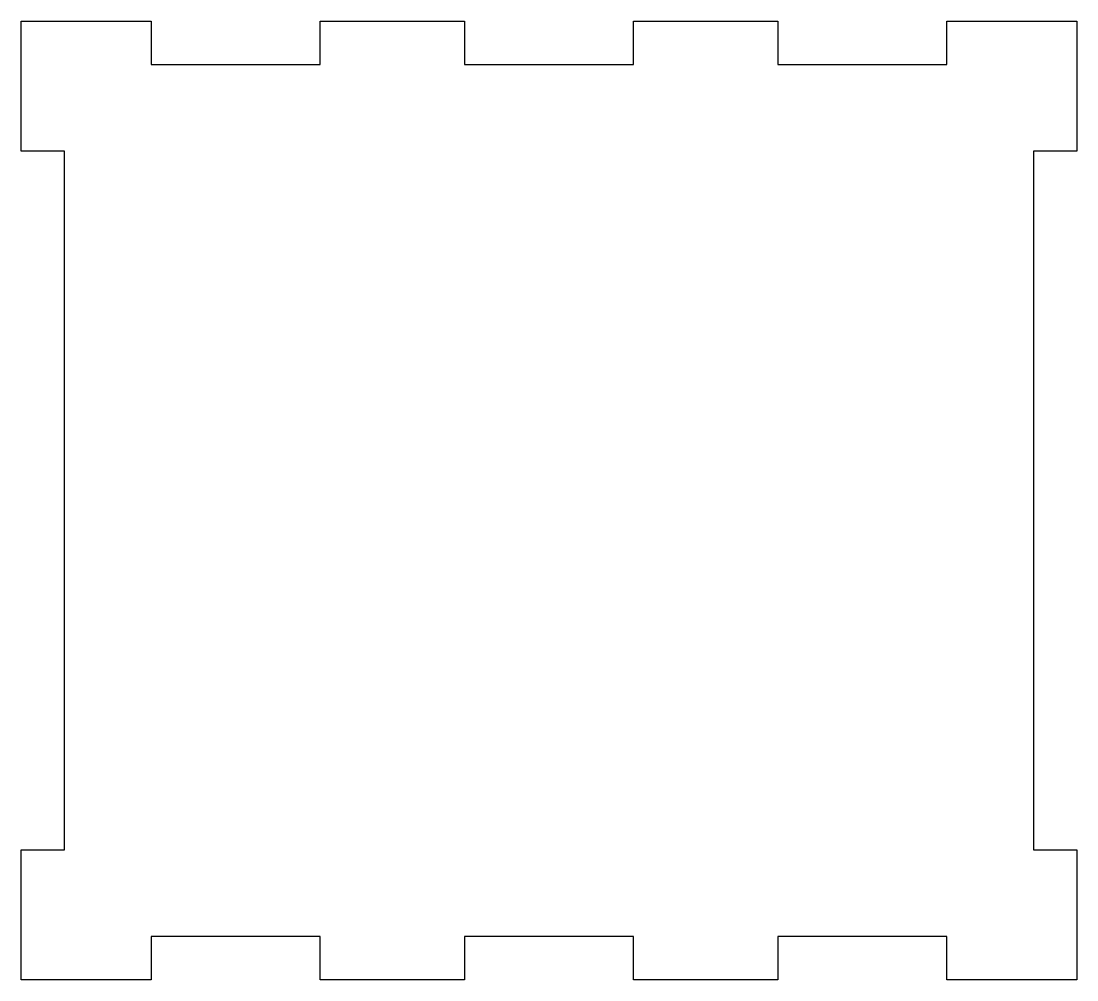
# Model space of a CAD drawing. Header units: millimetres. Extents: x -62.3 to 10.7, y -80.3 to -14.
import ezdxf

# ---------------------------------------------------------------- set-up
doc = ezdxf.new("R2010")
doc.units = ezdxf.units.MM
doc.layers.get('0').update_dxf_attribs({"linetype": 'CONTINUOUS'})

msp = doc.modelspace()

# ---------------------------------------------------------------- linework, layer by layer
msp.add_lwpolyline([(10.731, -14.011), (10.731, -23.011), (7.731, -23.011), (7.731, -71.291), (10.731, -71.291), (10.731, -80.291), (1.731, -80.291), (1.731, -77.291), (-9.935, -77.291), (-9.935, -80.291), (-19.935, -80.291), (-19.935, -77.291), (-31.602, -77.291), (-31.602, -80.291), (-41.602, -80.291), (-41.602, -77.291), (-53.269, -77.291), (-53.269, -80.291), (-62.269, -80.291), (-62.269, -71.291), (-59.269, -71.291), (-59.269, -23.011), (-62.269, -23.011), (-62.269, -14.011), (-53.269, -14.011), (-53.269, -17.011), (-41.602, -17.011), (-41.602, -14.011), (-31.602, -14.011), (-31.602, -17.011), (-19.935, -17.011), (-19.935, -14.011), (-9.935, -14.011), (-9.935, -17.011), (1.731, -17.011), (1.731, -14.011)], close=True)

doc.saveas('drawing.dxf')
